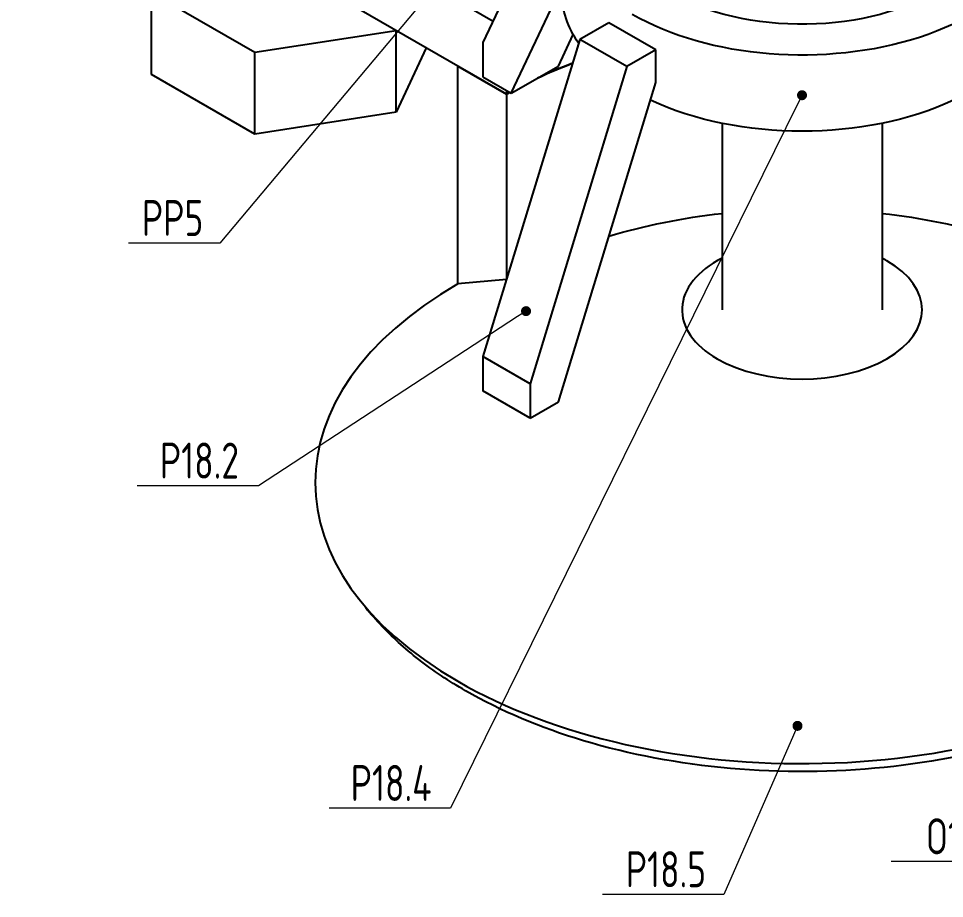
# Model space of a CAD drawing. Header units: millimetres. Extents: x -46397 to 283259, y -8690 to 23983.
# Drawn here: x 185418.7 to 185557.6, y -1509.6 to -1377.6 of the extents above; entities that cross this region are included whole.
import ezdxf
from ezdxf import colors
from ezdxf.entities.mleader import LeaderData, LeaderLine
from ezdxf.math import Vec2, Vec3

# ---------------------------------------------------------------- set-up
doc = ezdxf.new("R2010")
doc.units = ezdxf.units.MM
doc.layers.add('4.KICH THUOC', color=3, linetype='Continuous', lineweight=9)
doc.layers.add('Net dam Minh', color=94, linetype='Continuous', lineweight=18)
doc.layers.add('PV-402', color=7, linetype='Continuous')
doc.styles.get("Standard").update_dxf_attribs({"font": 'isocp.shx', "width": 0.8})

# ---------------------------------------------------------------- blocks, each defined once
blk = doc.blocks.new('tjt')
at = {"layer": 'PV-402', "extrusion": (-2.77556e-16, 0.816497, 0.57735)}
for p, q in [((255701.15, 36265.34, -2.06), (255687.9, 36237.24, -2.06)), ((255653.71, 36235.75, -2.06), (255638.19, 36244.7, -2.06)), ((255638.19, 36232.46, -2.06), (255638.19, 36244.7, -2.06)), ((255692.14, 36229.63, -2.06), (255699.75, 36245.78, -2.06)), ((255684.13, 36243.49, -2.06), (255689.41, 36240.44, -2.06)), ((255691.43, 36229.48, -2.06), (255669.28, 36242.27, -2.06)), ((255706.76, 36240.22, -2.06), (255702.42, 36237.72, -2.06)), ((255713.83, 36236.14, -2.06), (255706.76, 36240.22, -2.06)), ((255674.9, 36239.02, -2.06), (255653.71, 36235.75, -2.06)), ((255674.9, 36226.78, -2.06), (255674.9, 36239.02, -2.06)), ((255699.21, 36233.71, -2.06), (255701.44, 36238.43, -2.06)), ((255679.38, 36236.44, -2.06), (255674.9, 36226.78, -2.06)), ((255702.42, 36237.72, -2.06), (255687.9, 36190.14, -2.06)), ((255687.9, 36237.24, -2.06), (255687.9, 36232.08, -2.06)), ((255709.5, 36233.64, -2.06), (255702.42, 36237.72, -2.06)), ((255653.71, 36223.5, -2.06), (255653.71, 36235.75, -2.06)), ((255713.83, 36236.14, -2.06), (255709.5, 36233.64, -2.06)), ((255713.83, 36231.24, -2.06), (255713.83, 36236.14, -2.06)), ((255684.13, 36233.69, -2.06), (255691.43, 36229.48, -2.06)), ((255684.13, 36201.03, -2.06), (255684.13, 36233.69, -2.06)), ((255692.14, 36229.63, -2.06), (255699.21, 36233.71, -2.06)), ((255709.5, 36233.64, -2.06), (255694.97, 36186.06, -2.06)), ((255653.71, 36223.5, -2.06), (255638.19, 36232.46, -2.06)), ((255687.9, 36232.08, -2.06), (255692.14, 36229.63, -2.06)), ((255699.21, 36183.35, -2.06), (255713.83, 36231.24, -2.06)), ((255691.43, 36230.04, -2.06), (255691.43, 36229.48, -2.06)), ((255691.43, 36229.48, -2.06), (255691.43, 36201.72, -2.06)), ((255674.9, 36226.78, -2.06), (255653.71, 36223.5, -2.06)), ((255723.75, 36225.12, -2.06), (255723.75, 36197.16, -2.06)), ((255747.75, 36225.12, -2.06), (255747.75, 36197.16, -2.06)), ((255691.42, 36201.68, -2.06), (255684.13, 36201.03, -2.06)), ((255687.9, 36190.14, -2.06), (255687.9, 36184.99, -2.06)), ((255694.97, 36186.06, -2.06), (255687.9, 36190.14, -2.06)), ((255694.97, 36180.9, -2.06), (255687.9, 36184.99, -2.06)), ((255694.97, 36186.06, -2.06), (255694.97, 36180.9, -2.06)), ((255694.97, 36180.9, -2.06), (255699.21, 36183.35, -2.06)), ((255670.03, 36152.85, -2.06), (255669.11, 36154.02, -2.06))]:
    blk.add_line(p, q, dxfattribs=at)
at = {"layer": 'PV-402', "extrusion": (8.39995e-17, -7.77156e-16, -1)}
blk.add_ellipse((255735.75, 36256.15, -2.06), major_axis=(36, 0), ratio=0.57735, start_param=-0.237127, end_param=2.356194, dxfattribs=at)
at = {"layer": 'PV-402', "extrusion": (1.52289e-16, -4.996e-16, -1)}
blk.add_ellipse((255735.75, 36244.72, -2.06), major_axis=(-36, 0), ratio=0.57735, start_param=-0.374001, end_param=0, dxfattribs=at)
at = {"layer": 'PV-402', "extrusion": (1.24979e-16, -6.66134e-16, -1)}
blk.add_ellipse((255735.75, 36256.15, -2.06), major_axis=(-28, 0), ratio=0.57735, start_param=-2.408443, end_param=-0.785398, dxfattribs=at)
at = {"layer": 'PV-402', "extrusion": (9.59011e-17, -8.32667e-16, -1)}
blk.add_ellipse((255735.75, 36203.89, -2.06), major_axis=(62.68, 0), ratio=0.57735, start_param=-2.256279, end_param=-2.152209, dxfattribs=at)
at = {"layer": 'PV-402'}
for centre, major_axis, start_param, end_param in [((255735.75, 36203.89, -2.06), (-62.68, 0), -0.989384, -0.885313), ((255735.75, 36203.89, -2.06), (-62.68, 0), -0.796365, -0.785398), ((255735.75, 36197.16, -2.06), (-18, 0), -0.841069, 0.785398), ((255735.75, 36197.16, -2.06), (18, 0), -2.356194, 0.785398), ((255735.75, 36197.16, -2.06), (-18, 0), -2.356194, -2.300524), ((255735.75, 36171.23, -2.06), (-73, 0), -0.785398, 0.785398), ((255735.75, 36171.23, -2.06), (73, 0), -2.356194, -0.703114)]:
    blk.add_ellipse(centre, major_axis=major_axis, ratio=0.57735, start_param=start_param, end_param=end_param, dxfattribs=at)
at = {"layer": 'PV-402', "extrusion": (1.38563e-16, -4.44089e-16, -1)}
blk.add_ellipse((255735.75, 36203.89, -2.06), major_axis=(62.68, 0), ratio=0.57735, start_param=-2.356194, end_param=-2.345228, dxfattribs=at)
at = {"layer": 'PV-402', "extrusion": (1.05769e-16, -6.66134e-16, -1)}
blk.add_ellipse((255735.75, 36244.72, -2.06), major_axis=(-36, 0), ratio=0.57735, start_param=-2.254081, end_param=-0.887512, dxfattribs=at)
at = {"layer": 'PV-402', "extrusion": (1.90561e-16, -3.88578e-16, -1)}
blk.add_ellipse((255735.75, 36176.1, -2.06), major_axis=(62.68, 0), ratio=0.57735, start_param=-2.051071, end_param=-1.763434, dxfattribs=at)
at = {"layer": 'PV-402', "extrusion": (7.18733e-17, -8.88178e-16, -1)}
blk.add_ellipse((255735.75, 36176.1, -2.06), major_axis=(62.68, 0), ratio=0.57735, start_param=-1.378158, end_param=-1.090522, dxfattribs=at)
at = {"layer": 'PV-402'}
for points, knots in [([(255685.29, 36140.01, -2.06), (255684.04, 36140.73, -2.06), (255682.83, 36141.48, -2.06), (255680.5, 36143.04, -2.06), (255679.38, 36143.84, -2.06), (255677.23, 36145.51, -2.06), (255676.21, 36146.37, -2.06), (255674.26, 36148.14, -2.06), (255673.34, 36149.05, -2.06), (255671.6, 36150.91, -2.06), (255670.78, 36151.87, -2.06), (255670.03, 36152.85, -2.06)], [1.5707963, 1.5707963, 1.5707963, 1.5707963, 1.6437691, 1.6437691, 1.7167419, 1.7167419, 1.7897146, 1.7897146, 1.8626874, 1.8626874, 1.9356602, 1.9356602, 1.9356602, 1.9356602]), ([(255791.91, 36143.71, -2.06), (255790.85, 36142.93, -2.06), (255789.74, 36142.17, -2.06), (255783.2, 36138.02, -2.06), (255776.91, 36135.17, -2.06), (255763.18, 36130.8, -2.06), (255755.74, 36129.29, -2.06), (255740.47, 36127.73, -2.06), (255732.64, 36127.68, -2.06), (255717.36, 36129.03, -2.06), (255709.89, 36130.44, -2.06), (255696.52, 36134.45, -2.06), (255690.54, 36136.98, -2.06), (255685.29, 36140.01, -2.06)], [6.165954, 6.165954, 6.165954, 6.165954, 6.235981, 6.235981, 6.565009, 6.565009, 6.893636, 6.893636, 7.220913, 7.220913, 7.54814, 7.54814, 7.853982, 7.853982, 7.853982, 7.853982])]:
    blk.add_open_spline(points, degree=3, knots=knots, dxfattribs=at)
blk = doc.blocks.new('_Dot')
at = {"color": 0, "linetype": 'ByBlock', "lineweight": -2}
blk.add_line((-0.5, 0), (-1, 0), dxfattribs=at)
at = {"color": 0, "linetype": 'ByBlock', "const_width": 0.5}
blk.add_lwpolyline([(-0.25, 0, 1), (0.25, 0, 1)], format="xyb", close=True, dxfattribs=at)

msp = doc.modelspace()

# ---------------------------------------------------------------- block references
at = {"layer": 'Net dam Minh'}
msp.add_blockref('tjt', (-70199.54, -37618.45, -0.18), dxfattribs=at)

# ---------------------------------------------------------------- leaders
at = {"layer": '4.KICH THUOC', "color": 1, "ltscale": 5}
ml = msp.add_multileader_mtext('Standard', dxfattribs=at)
ml.set_content('PP5', color=1)
ml.set_leader_properties(color=3, lineweight=9)
ml.build(insert=Vec2(0, 0))
ml.multileader.update_dxf_attribs({"has_dogleg": 0, "text_left_attachment_type": 5, "text_right_attachment_type": 6, "dogleg_length": 0.125, "arrow_head_size": 3, "scale": 300})
ctx = ml.context
ctx.base_point, ctx.scale, ctx.char_height, ctx.arrow_head_size, ctx.landing_gap_size, ctx.plane_origin = Vec3(185434.36, -1411.31, -1.17), 300, 5.4, 3, 2.86, Vec3(185552.84, -1433.8, -1.17)
ctx.left_attachment, ctx.right_attachment = 5, 6
notes = []
notes.append((ctx, [(0, (1, 1, 0), (185453.66, -1411.31, -1.17), (-1, 0), 4.76, [(0, [(185481.25, -1372.77, -1.17)], 0, [])])]))
ctx.mtext.insert, ctx.mtext.width, ctx.mtext.flow_direction = Vec3(185437.21, -1404.83, -1.17), 14.3355, 5
ml = msp.add_multileader_mtext('Standard', dxfattribs=at)
ml.set_content('{\\Fisocp|c0;PP5}', color=1)
ml.set_leader_properties(color=3, lineweight=9)
ml.build(insert=Vec2(0, 0))
ml.multileader.update_dxf_attribs({"has_dogleg": 0, "text_left_attachment_type": 5, "text_right_attachment_type": 6, "dogleg_length": 0.125, "arrow_head_size": 3, "scale": 300})
ctx = ml.context
ctx.base_point, ctx.scale, ctx.char_height, ctx.arrow_head_size, ctx.landing_gap_size, ctx.plane_origin = Vec3(185201.43, -1398.14, -3.26), 300, 5.4, 3, 2.86, Vec3(185323.51, -1420.63, -3.26)
ctx.left_attachment, ctx.right_attachment = 5, 6
notes.append((ctx, [(1, (1, 1, 0), (185196.66, -1398.14, -3.26), (1, 0), 4.76, [(0, [(185168.45, -1377.65, -3.26)], 0, [])])]))
ctx.mtext.insert, ctx.mtext.width, ctx.mtext.flow_direction = Vec3(185204.29, -1391.66, -3.26), 14.3355, 5
at = {"layer": '4.KICH THUOC', "ltscale": 5}
ml = msp.add_multileader_mtext('Standard', dxfattribs=at)
ml.set_content('P18.4', color=256)
ml.set_leader_properties(lineweight=9)
ml.set_arrow_properties(name='DOT')
ml.build(insert=Vec2(0, 0))
ml.multileader.update_dxf_attribs({"has_dogleg": 0, "text_left_attachment_type": 5, "text_right_attachment_type": 6, "dogleg_length": 0.125, "arrow_head_size": 1.5, "scale": 300})
ctx = ml.context
ctx.base_point, ctx.scale, ctx.char_height, ctx.arrow_head_size, ctx.landing_gap_size, ctx.plane_origin = Vec3(185465.67, -1496.06, -0.15), 300, 5.4, 1.5, 2.86, Vec3(185610.84, -1483.22, -0.15)
ctx.left_attachment, ctx.right_attachment = 5, 6
notes.append((ctx, [(0, (1, 1, 0), (185488.25, -1496.06, -0.15), (-1, 0), 4.76, [(0, [(185536.21, -1389.11, -0.15)], 0, [])])]))
ctx.mtext.insert, ctx.mtext.flow_direction = Vec3(185468.53, -1489.58, -0.15), 5
ml = msp.add_multileader_mtext('Standard', dxfattribs=at)
ml.set_content('P18.2', color=256)
ml.set_leader_properties(lineweight=9)
ml.set_arrow_properties(name='DOT')
ml.build(insert=Vec2(0, 0))
ml.multileader.update_dxf_attribs({"has_dogleg": 0, "text_left_attachment_type": 5, "text_right_attachment_type": 6, "dogleg_length": 0.125, "arrow_head_size": 1.5, "scale": 300})
ctx = ml.context
ctx.base_point, ctx.scale, ctx.char_height, ctx.arrow_head_size, ctx.landing_gap_size, ctx.plane_origin = Vec3(185437.05, -1447.7, 0.89), 300, 5.4, 1.5, 2.86, Vec3(185590.22, -1465.38, 0.89)
ctx.left_attachment, ctx.right_attachment = 5, 6
notes.append((ctx, [(0, (1, 1, 0), (185459.46, -1447.7, 0.89), (-1, 0), 4.76, [(0, [(185494.82, -1421.5, 0.89)], 0, [])])]))
ctx.mtext.insert, ctx.mtext.flow_direction = Vec3(185439.91, -1441.22, 0.89), 5
at = {"layer": '4.KICH THUOC', "color": 7, "ltscale": 5}
ml = msp.add_multileader_mtext('Standard', dxfattribs=at)
ml.set_content('O18.1', color=7)
ml.set_leader_properties(lineweight=9)
ml.set_arrow_properties(name='DOT')
ml.build(insert=Vec2(0, 0))
ml.multileader.update_dxf_attribs({"has_dogleg": 0, "text_left_attachment_type": 5, "text_right_attachment_type": 6, "dogleg_length": 0.125, "arrow_head_size": 1.5, "scale": 300})
ctx = ml.context
ctx.base_point, ctx.scale, ctx.char_height, ctx.arrow_head_size, ctx.landing_gap_size, ctx.plane_origin = Vec3(185551.04, -1504.06, -0.15), 300, 5.4, 1.5, 3.72, Vec3(185786.4, -1575.3, -0.15)
ctx.left_attachment, ctx.right_attachment = 5, 6
notes.append((ctx, [(0, (1, 1, 0), (185575.49, -1504.06, -0.15), (-1, 0), 6.2, [(0, [(185584.49, -1455.02, -0.15)], 0, [])])]))
ctx.mtext.insert, ctx.mtext.flow_direction = Vec3(185554.76, -1497.58, -0.15), 5
at = {"layer": '4.KICH THUOC', "color": 1, "ltscale": 5}
ml = msp.add_multileader_mtext('Standard', dxfattribs=at)
ml.set_content('PP1', color=1)
ml.set_leader_properties(color=3, lineweight=9)
ml.build(insert=Vec2(0, 0))
ml.multileader.update_dxf_attribs({"has_dogleg": 0, "text_left_attachment_type": 5, "text_right_attachment_type": 6, "dogleg_length": 0.125, "arrow_head_size": 3, "scale": 300})
ctx = ml.context
ctx.base_point, ctx.scale, ctx.char_height, ctx.arrow_head_size, ctx.landing_gap_size, ctx.plane_origin = Vec3(185055.09, -1465.98, -7.42), 300, 5.4, 3, 2.86, Vec3(185187.87, -1480.2, -7.42)
ctx.left_attachment, ctx.right_attachment = 5, 6
notes.append((ctx, [(0, (1, 1, 0), (185073.34, -1465.98, -7.42), (-1, 0), 4.76, [(0, [(185075.7, -1484.4, -7.42)], 0, [])])]))
ctx.mtext.insert, ctx.mtext.width, ctx.mtext.flow_direction = Vec3(185057.95, -1459.5, -7.42), 14.3355, 5
ml = msp.add_multileader_mtext('Standard', dxfattribs=at)
ml.set_content('{\\Fisocp|c0;PP1}', color=1)
ml.set_leader_properties(color=3, lineweight=9)
ml.build(insert=Vec2(0, 0))
ml.multileader.update_dxf_attribs({"has_dogleg": 0, "text_left_attachment_type": 5, "text_right_attachment_type": 6, "dogleg_length": 0.125, "arrow_head_size": 3, "scale": 300})
ctx = ml.context
ctx.base_point, ctx.scale, ctx.char_height, ctx.arrow_head_size, ctx.landing_gap_size, ctx.plane_origin = Vec3(185191.4, -1465.98, -3.26), 300, 5.4, 3, 2.86, Vec3(185328.15, -1480.2, -3.26)
ctx.left_attachment, ctx.right_attachment = 5, 6
notes.append((ctx, [(1, (1, 1, 0), (185186.64, -1465.98, -3.26), (1, 0), 4.76, [(0, [(185183.24, -1486.92, -3.26)], 0, [])])]))
ctx.mtext.insert, ctx.mtext.width, ctx.mtext.flow_direction = Vec3(185194.26, -1459.5, -3.26), 14.3355, 5
at = {"layer": '4.KICH THUOC', "ltscale": 5}
ml = msp.add_multileader_mtext('Standard', dxfattribs=at)
ml.set_content('P18.5', color=256)
ml.set_leader_properties(lineweight=9)
ml.set_arrow_properties(name='DOT')
ml.build(insert=Vec2(0, 0))
ml.multileader.update_dxf_attribs({"has_dogleg": 0, "text_left_attachment_type": 5, "text_right_attachment_type": 6, "dogleg_length": 0.125, "arrow_head_size": 1.5, "scale": 300})
ctx = ml.context
ctx.base_point, ctx.scale, ctx.char_height, ctx.arrow_head_size, ctx.landing_gap_size, ctx.plane_origin = Vec3(185506.92, -1509, 2.98), 300, 5.4, 1.5, 2.86, Vec3(185611.57, -1497.14, 2.98)
ctx.left_attachment, ctx.right_attachment = 5, 6
notes.append((ctx, [(0, (1, 1, 0), (185529.25, -1509, 2.98), (-1, 0), 4.76, [(0, [(185535.53, -1483.71, 2.98)], 0, [])])]))
ctx.mtext.insert, ctx.mtext.flow_direction = Vec3(185509.78, -1502.52, 2.98), 5
for ctx, leaders in notes:
    for number, flags, end, landing, length, lines in leaders:
        leader = LeaderData()
        leader.index, (leader.has_last_leader_line, leader.has_dogleg_vector, leader.attachment_direction) = number, flags
        leader.last_leader_point, leader.dogleg_vector, leader.dogleg_length = Vec3(end), Vec3(landing), length
        for number, points, colour, breaks in lines:
            line = LeaderLine()
            line.index, line.vertices, line.color, line.breaks = number, Vec3.list(points), colors.encode_raw_color(colour), breaks
            leader.lines.append(line)
        ctx.leaders.append(leader)

doc.saveas('drawing.dxf')
